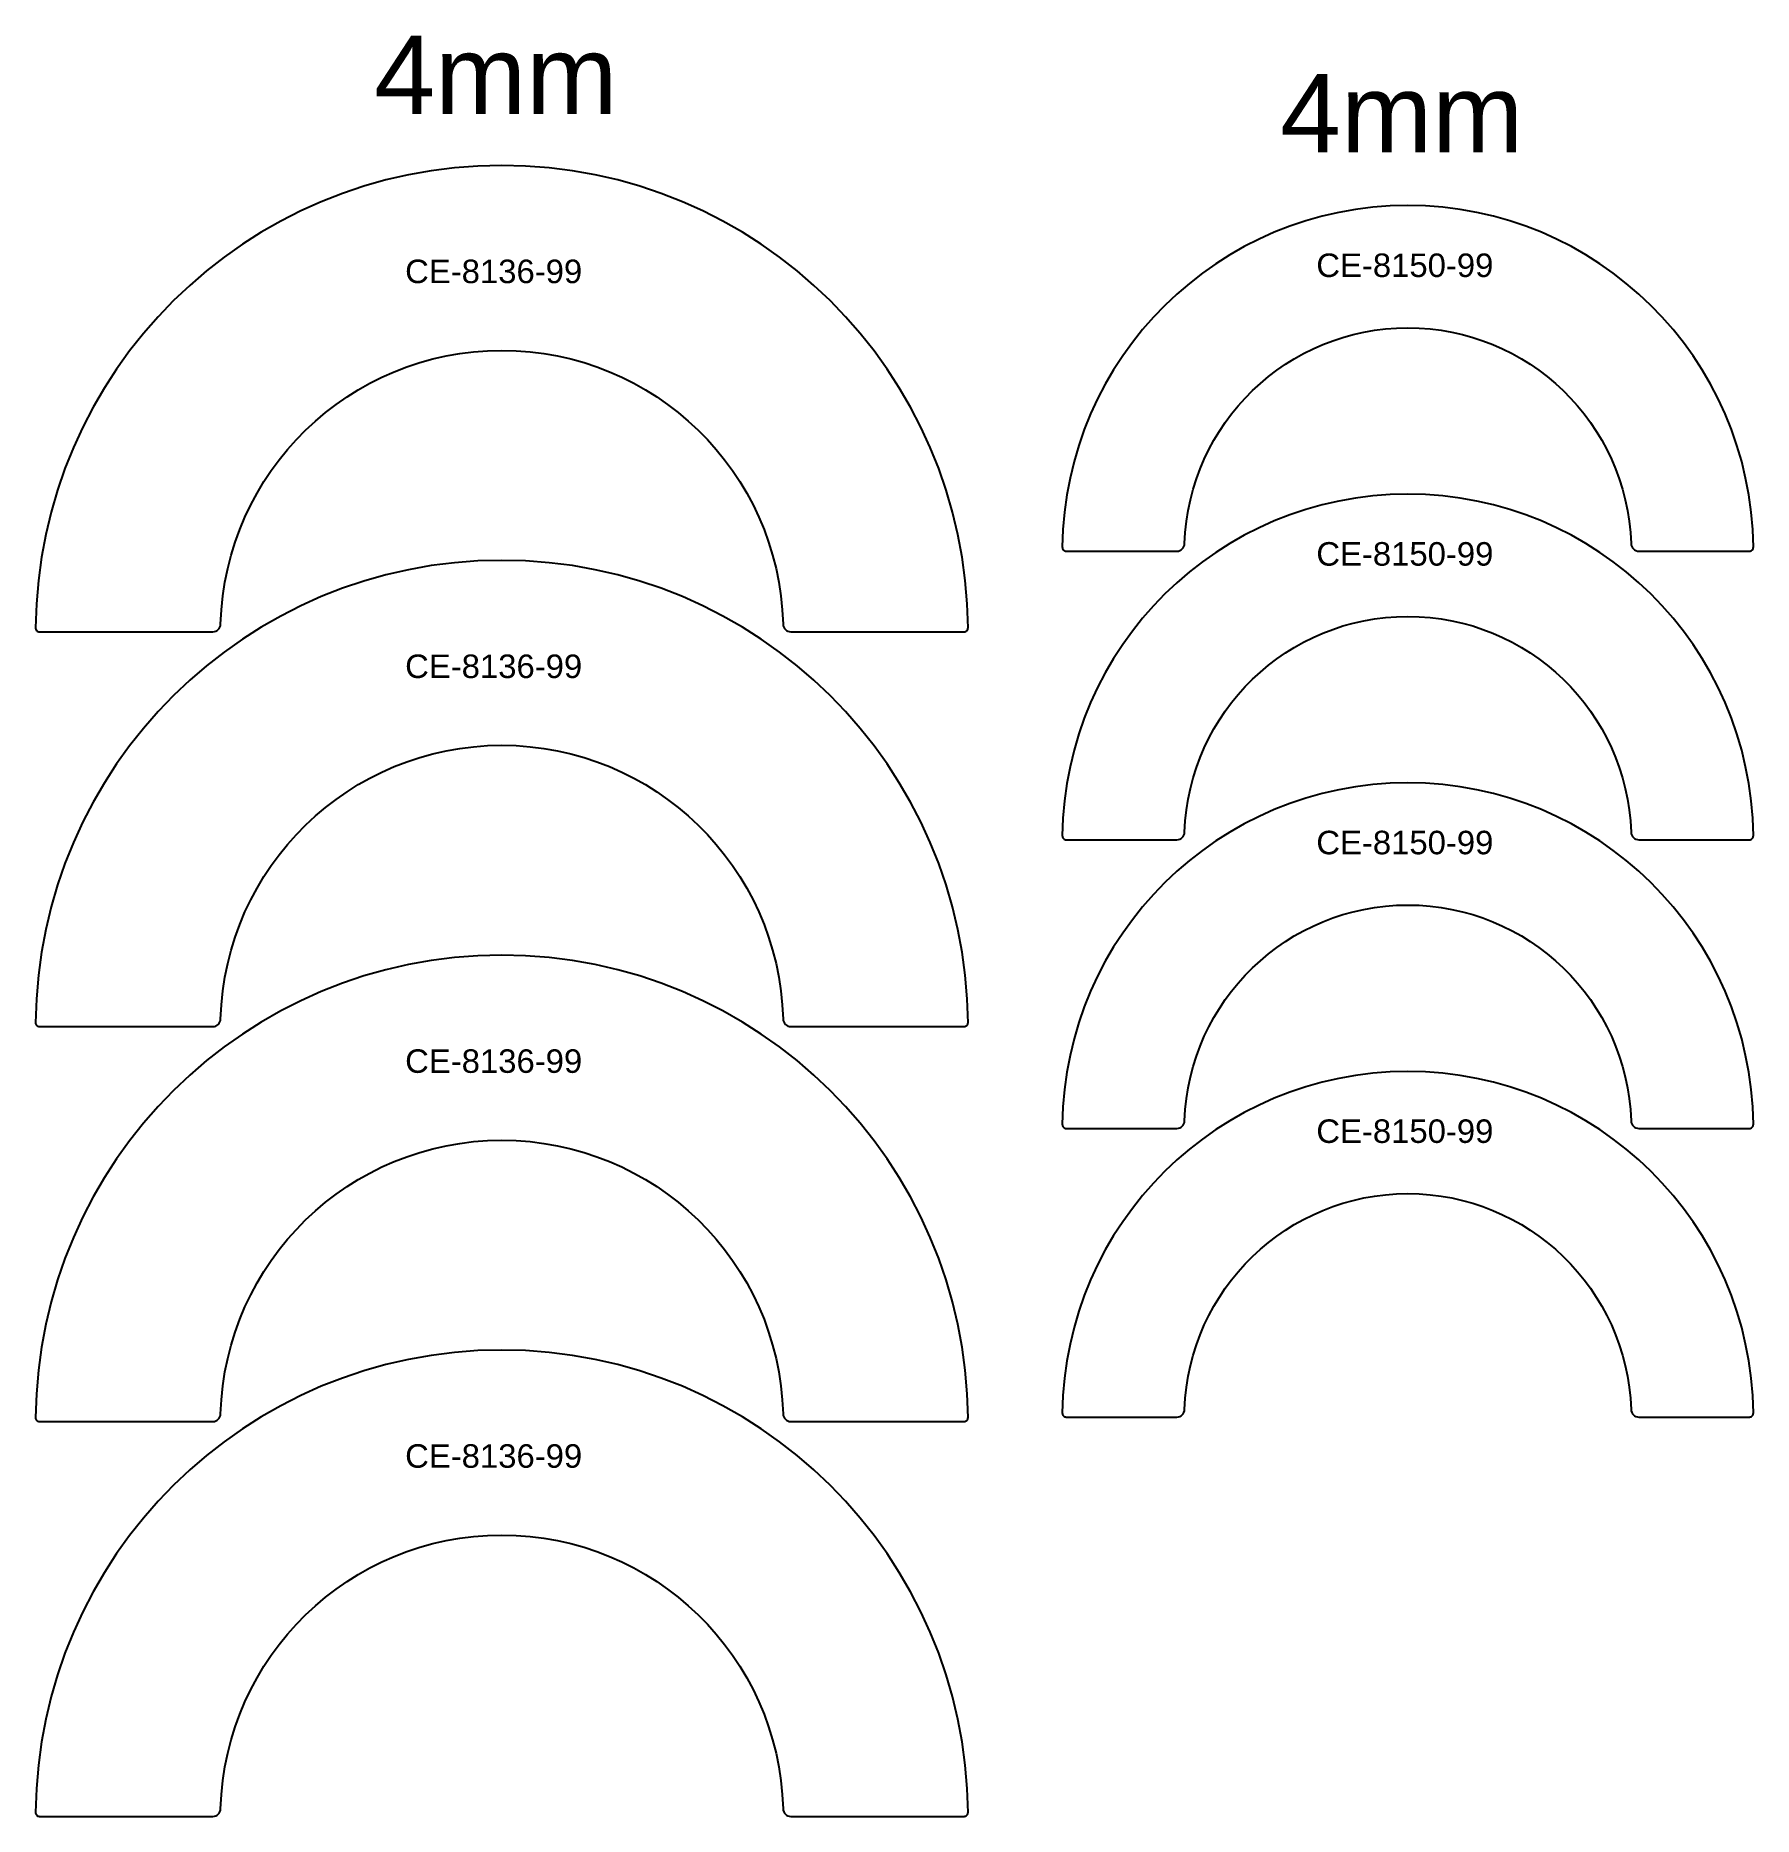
# Model space of a CAD drawing. Header units: millimetres. Extents: x 1329 to 3521, y 743 to 3015.
import ezdxf

# ---------------------------------------------------------------- set-up
doc = ezdxf.new("R2010")
doc.units = ezdxf.units.MM
for name, color, linetype in [('CE-8136-99', 7, 'Continuous'), ('CE-8150-99', 7, 'Continuous'), ('Texto', 3, 'Continuous')]:
    doc.layers.add(name, color=color, linetype=linetype)
doc.styles.get("Standard").update_dxf_attribs({"font": 'arial.ttf'})

msp = doc.modelspace()

# ---------------------------------------------------------------- linework, layer by layer
at = {"layer": 'CE-8136-99', "color": 32}
for points in [[(1555.2, 2254.7, 0.406297), (1565.2, 2264.5, -0.973257), (2282.9, 2264.5, 0.406297), (2292.9, 2254.7), (2514, 2254.7, 0.416698), (2519, 2259.8, 0.991561), (1329, 2259.8, 0.416698), (1334, 2254.7)], [(1555.2, 1750.9, 0.406297), (1565.2, 1760.6, -0.973257), (2282.9, 1760.6, 0.406297), (2292.9, 1750.9), (2514, 1750.9, 0.416698), (2519, 1755.9, 0.991561), (1329, 1755.9, 0.416698), (1334, 1750.9)], [(1555.2, 1247, 0.406297), (1565.2, 1256.7, -0.973257), (2282.9, 1256.7, 0.406297), (2292.9, 1247), (2514, 1247, 0.416698), (2519, 1252, 0.991561), (1329, 1252, 0.416698), (1334, 1247)], [(1555.2, 743.1, 0.406297), (1565.2, 752.9, -0.973257), (2282.9, 752.9, 0.406297), (2292.9, 743.1), (2514, 743.1, 0.416698), (2519, 748.2, 0.991561), (1329, 748.2, 0.416698), (1334, 743.1)]]:
    msp.add_lwpolyline(points, format="xyb", close=True, dxfattribs=at)
at = {"layer": 'CE-8150-99', "color": 32}
for points in [[(2785.4, 2357.6, 0.404318), (2795.4, 2367.3, -0.966657), (3365.1, 2367.3, 0.404318), (3375.1, 2357.6), (3516.2, 2357.6, 0.417577), (3521.2, 2362.7, 0.988597), (2639.3, 2362.7, 0.417577), (2644.3, 2357.6)], [(2785.4, 1989.3, 0.404318), (2795.4, 1999, -0.966657), (3365.1, 1999, 0.404318), (3375.1, 1989.3), (3516.2, 1989.3, 0.417577), (3521.2, 1994.4, 0.988597), (2639.3, 1994.4, 0.417577), (2644.3, 1989.3)], [(2785.4, 1621, 0.404318), (2795.4, 1630.7, -0.966657), (3365.1, 1630.7, 0.404318), (3375.1, 1621), (3516.2, 1621, 0.417577), (3521.2, 1626.1, 0.988597), (2639.3, 1626.1, 0.417577), (2644.3, 1621)], [(2785.4, 1252.7, 0.404318), (2795.4, 1262.4, -0.966657), (3365.1, 1262.4, 0.404318), (3375.1, 1252.7), (3516.2, 1252.7, 0.417577), (3521.2, 1257.8, 0.988597), (2639.3, 1257.8, 0.417577), (2644.3, 1252.7)]]:
    msp.add_lwpolyline(points, format="xyb", close=True, dxfattribs=at)

# ---------------------------------------------------------------- texts
at = {"color": 32, "char_height": 100, "attachment_point": 1}
for s, width, insert in [('{\\W6.25653;  }4mm', 1271, (1275.5, 3015.4)), ('{\\W8.576684; }4mm', 965.434, (2584.4, 2966.3))]:
    msp.add_mtext_dynamic_manual_height_columns(s, width=width, gutter_width=12.5, heights=[0], dxfattribs=dict(at, insert=insert))
at = {"layer": 'Texto', "color": 32, "char_height": 30, "attachment_point": 1}
for s, width, insert in [('{\\W8.38386;  }CE-8136-99', 612.537, (1605.4, 2729.6)), ('{\\W1.661382; }CE-8150-99', 260.743, (2944.1, 2737.4)), ('{\\W1.661382; }CE-8150-99', 260.743, (2944.1, 2369.1)), ('{\\W8.38386;  }CE-8136-99', 612.537, (1605.4, 2225.7)), ('{\\W1.661382; }CE-8150-99', 260.743, (2944.1, 2000.8)), ('{\\W8.38386;  }CE-8136-99', 612.537, (1605.4, 1721.9)), ('{\\W1.661382; }CE-8150-99', 260.743, (2944.1, 1632.5)), ('{\\W8.38386;  }CE-8136-99', 612.537, (1605.4, 1218))]:
    msp.add_mtext_dynamic_manual_height_columns(s, width=width, gutter_width=12.5, heights=[0], dxfattribs=dict(at, insert=insert))

doc.saveas('drawing.dxf')
